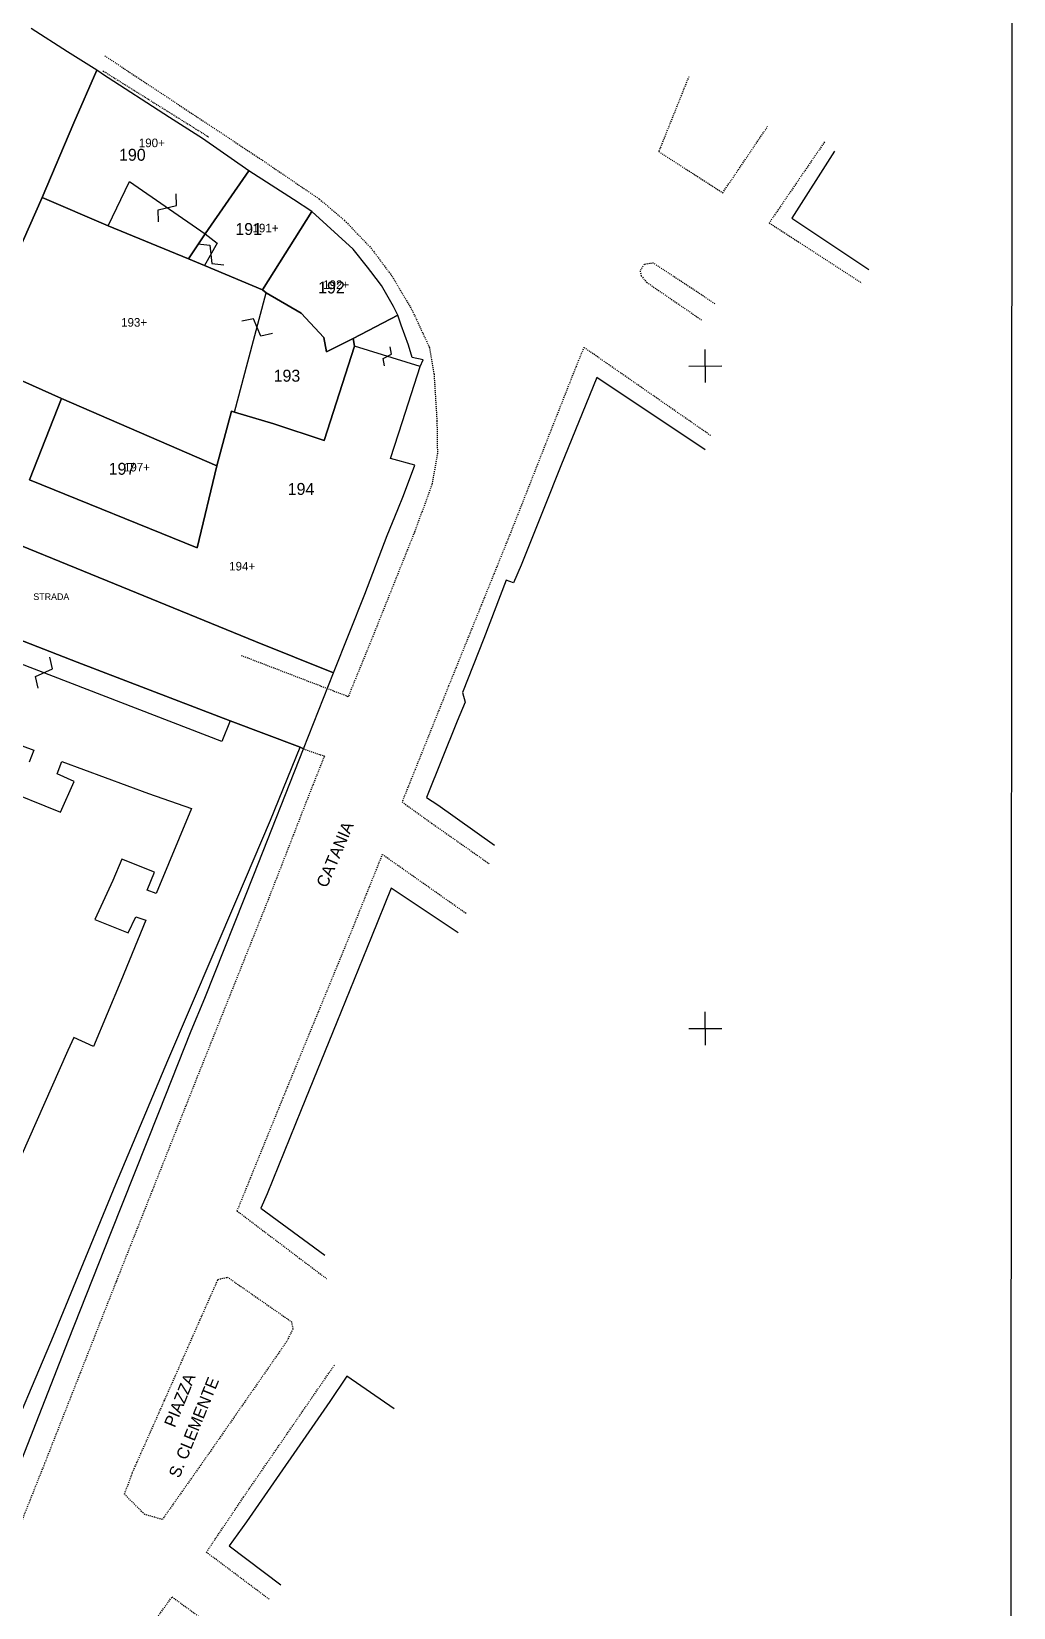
# Model space of a CAD drawing. Header units: metres. Extents: x 48717 to 49347, y 45758 to 46713.
# Drawn here: x 49198.3 to 49346.5, y 46112.6 to 46350.4 of the extents above; entities that cross this region are included whole.
import ezdxf

# ---------------------------------------------------------------- set-up
doc = ezdxf.new("R2010")
doc.units = ezdxf.units.M
for name, pattern in [('CONTINUA', [0]), ('TRATTEGGIATA5', [0.3, 0.15, -0.15]), ('TRATTO-PUNTO', [0.4, 0.15, -0.125, 0, -0.125])]:
    doc.linetypes.add(name, pattern=pattern)
for name, color, linetype in [('CONFINE', 3, 'CONTINUA'), ('FABBRICATI', 1, 'CONTINUA'), ('LINEEVARIE', 6, 'CONTINUA'), ('PARTICELLE', 7, 'CONTINUA'), ('SIMBOLI', 6, 'CONTINUA'), ('STRADE', 8, 'CONTINUA'), ('TESTI', 3, 'CONTINUA')]:
    doc.layers.add(name, color=color, linetype=linetype)

# ---------------------------------------------------------------- blocks, each defined once
blk = doc.blocks.new('9', base_point=(2.5, 2.5))
at = {"layer": 'SIMBOLI'}
for p, q in [((1, 2.5), (2, 3)), ((2, 3), (3, 2)), ((3, 2), (4, 2.5))]:
    blk.add_line(p, q, dxfattribs=at)
blk = doc.blocks.new('14', base_point=(2.5, 2.5))
at = {"layer": 'SIMBOLI'}
for p, q in [((0, 2.5), (1.5, 3.5)), ((1.5, 3.5), (3.5, 1.5)), ((3.5, 1.5), (5, 2.5))]:
    blk.add_line(p, q, dxfattribs=at)
blk = doc.blocks.new('3', base_point=(2.5, 2.5))
at = {"layer": 'SIMBOLI'}
for p, q in [((2.5, 0), (2.5, 5)), ((0, 2.5), (5, 2.5))]:
    blk.add_line(p, q, dxfattribs=at)

msp = doc.modelspace()

# ---------------------------------------------------------------- linework, layer by layer
at = {"layer": 'CONFINE'}
msp.add_lwpolyline([(49196.822, 46134.901), (49203.891, 46152.951), (49210.252, 46169.054), (49217.525, 46187.285), (49222.407, 46199.596), (49224.453, 46204.525), (49231.868, 46223.148), (49239.342, 46242.185), (49243.889, 46253.638), (49248.598, 46265.511), (49252.001, 46274.379), (49253.594, 46278.287), (49254.43, 46280.414), (49254.43, 46280.414), (49256.142, 46284.996), (49252.486, 46285.992), (49254.299, 46291.601), (49256.969, 46299.868), (49257.397, 46300.91), (49255.751, 46301.245), (49255.21, 46303.119), (49254.109, 46306.117), (49253.566, 46307.616), (49252.953, 46308.949), (49251.144, 46312.109), (49249.535, 46314.225), (49249.006, 46314.886), (49246.837, 46317.587), (49240.618, 46323.258), (49237.846, 46325.075), (49231.101, 46329.437), (49224.086, 46334.297), (49219.107, 46337.451), (49209.04, 46344.012), (49208.805, 46344.164), (49208.151, 46344.592), (49203.758, 46347.364), (49198.247, 46350.894)], dxfattribs=at)
at = {"layer": 'FABBRICATI'}
for points in [[(49204.712, 46336.647), (49199.891, 46325.381), (49209.892, 46321.126), (49213.092, 46327.79), (49224.51, 46319.887), (49231.101, 46329.437), (49224.086, 46334.297), (49219.107, 46337.451), (49209.04, 46344.012), (49208.805, 46344.164), (49208.151, 46344.592), (49204.712, 46336.647)], [(49226.326, 46318.501), (49224.409, 46315.114), (49233.174, 46311.445), (49240.618, 46323.258), (49237.846, 46325.075), (49231.101, 46329.437), (49224.51, 46319.887), (49226.326, 46318.501)], [(49194.352, 46312.844), (49189.216, 46301.116), (49202.81, 46295.065), (49226.256, 46284.888), (49228.464, 46293.143), (49228.944, 46292.973), (49230.956, 46300.574), (49233.73, 46310.987), (49233.174, 46311.445), (49224.409, 46315.114), (49222.019, 46316.126), (49209.892, 46321.126), (49199.891, 46325.381), (49194.352, 46312.844)], [(49233.174, 46311.445), (49233.73, 46310.987), (49239.012, 46307.946), (49242.433, 46304.259), (49242.812, 46302.085), (49246.86, 46304.088), (49253.566, 46307.616), (49252.953, 46308.949), (49251.144, 46312.109), (49249.535, 46314.225), (49249.006, 46314.886), (49246.837, 46317.587), (49240.618, 46323.258), (49233.174, 46311.445)], [(49202.81, 46295.065), (49197.988, 46282.799), (49223.281, 46272.519), (49226.256, 46284.888), (49202.81, 46295.065)]]:
    msp.add_lwpolyline(points, close=True, dxfattribs=at)
for points in [[(49189.618, 46275.719), (49210.839, 46267.097), (49232.1, 46258.387), (49243.889, 46253.638), (49248.598, 46265.511), (49252.001, 46274.379), (49253.594, 46278.287), (49254.43, 46280.414), (49256.142, 46284.996), (49252.486, 46285.992), (49254.299, 46291.601), (49256.969, 46299.868), (49247.057, 46302.947), (49242.489, 46288.697), (49242.489, 46288.697), (49234.864, 46291.217), (49228.944, 46292.973), (49228.464, 46293.143), (49226.256, 46284.888), (49223.281, 46272.519), (49197.988, 46282.799), (49202.81, 46295.065), (49189.216, 46301.116)], [(49193.645, 46134.64), (49201.62, 46153.58), (49211.038, 46176.469), (49218.869, 46195.159), (49229.277, 46219.51), (49234.376, 46231.413), (49238.858, 46242.41), (49228.274, 46246.413), (49227.051, 46243.306), (49173.313, 46264.031)], [(49177.992, 46249.646), (49198.675, 46241.983), (49197.969, 46240.145)], [(49193.426, 46236.344), (49202.654, 46232.623), (49204.716, 46237.259), (49202.173, 46238.383), (49202.902, 46240.277), (49215.965, 46235.422), (49222.471, 46233.15), (49217.126, 46220.318), (49215.766, 46220.821), (49216.854, 46223.581), (49211.913, 46225.502), (49210.554, 46222.307), (49207.88, 46216.435), (49212.878, 46214.398), (49214.053, 46216.83), (49215.566, 46216.298), (49211.765, 46207.133), (49207.683, 46197.255), (49204.67, 46198.589), (49203.784, 46196.638), (49196.665, 46180.503)]]:
    msp.add_lwpolyline(points, dxfattribs=at)
at = {"layer": 'LINEEVARIE', "color": 2}
msp.add_lwpolyline([(48717.314, 46712.83), (49346.508, 46712.883), (49345.843, 45758.322), (48717.058, 45757.973), (48717.314, 46712.83)], dxfattribs=at)
at = {"layer": 'LINEEVARIE', "linetype": 'TRATTEGGIATA5'}
for points in [[(49209.357, 46346.774), (49233.16, 46331), (49241.76, 46325.142), (49245.558, 46321.926), (49249.55, 46317.753), (49252.715, 46313.511), (49255.749, 46308.376), (49258.359, 46302.742), (49259.05, 46298.737), (49259.49, 46291.607), (49259.564, 46286.753), (49258.739, 46282.05), (49256.081, 46274.83), (49249.734, 46258.949), (49246.102, 46250.041), (49229.867, 46256.282)], [(49297.499, 46343.619), (49292.967, 46332.308), (49302.63, 46326.11), (49309.393, 46336.094)], [(49317.988, 46333.77), (49309.64, 46321.549), (49314.049, 46318.691), (49323.644, 46312.448)], [(49301.451, 46309.346), (49292.156, 46315.494), (49290.782, 46315.281), (49290.146, 46314.325), (49290.307, 46313.579), (49291.156, 46312.575), (49299.495, 46306.85)], [(49300.795, 46289.471), (49281.677, 46302.767), (49280.41, 46299.694), (49270.747, 46275.141), (49261.26, 46251.684), (49254.232, 46234.158), (49258.693, 46230.943), (49267.368, 46224.84)], [(49239.342, 46242.184), (49242.501, 46241.082), (49240.264, 46235.451), (49234.02, 46219.406), (49223.22, 46192.407), (49211.105, 46161.839), (49200.259, 46134.278), (49188.529, 46104.819), (49182.356, 46089.66), (49167.395, 46095.782), (49120.567, 46115.191), (49113.169, 46118.375)], [(49263.884, 46217.325), (49251.243, 46226.242), (49246.549, 46214.574), (49236.239, 46189.489), (49229.314, 46172.441), (49238.714, 46165.315), (49242.824, 46162.22)], [(49212.35, 46129.705), (49213.556, 46132.981), (49218.343, 46143.767), (49226.445, 46162.089), (49227.883, 46162.431), (49237.521, 46155.718), (49237.744, 46154.609), (49236.809, 46152.721), (49224.514, 46135.016), (49218.051, 46125.859), (49215.395, 46126.619), (49212.398, 46129.594)], [(49234.171, 46113.822), (49224.695, 46120.924), (49230.321, 46129.274), (49244.075, 46149.248)], [(49209.775, 46077.012), (49198.36, 46084.991), (49212.709, 46104.737), (49219.514, 46114.187), (49228.874, 46107.306)]]:
    msp.add_lwpolyline(points, dxfattribs=at)
at = {"layer": 'LINEEVARIE', "linetype": 'TRATTO-PUNTO'}
msp.add_lwpolyline([(49209.082, 46344.495), (49225.046, 46334.524)], dxfattribs=at)
at = {"layer": 'LINEEVARIE'}
for points in [[(49319.489, 46332.38), (49313.07, 46322.268), (49324.689, 46314.522)], [(49299.99, 46287.291), (49283.612, 46298.245), (49278.171, 46284.887), (49275.729, 46278.69), (49272.209, 46269.914), (49271.072, 46267.235), (49269.927, 46267.637), (49266.582, 46258.831), (49263.344, 46250.691), (49263.746, 46249.234), (49262.555, 46246.368), (49257.919, 46234.812), (49259.638, 46233.706), (49268.166, 46227.659)], [(49262.703, 46214.407), (49252.607, 46221.165), (49249.596, 46213.82), (49244.39, 46200.9), (49238.991, 46187.676), (49233.846, 46175.032), (49232.933, 46172.833), (49242.594, 46165.758)], [(49253.057, 46142.577), (49245.906, 46147.503), (49243.32, 46143.646), (49230.739, 46125.488), (49228.137, 46121.891), (49235.935, 46116.02)]]:
    msp.add_lwpolyline(points, dxfattribs=at)
at = {"layer": 'PARTICELLE'}
for points in [[(49204.712, 46336.647), (49199.891, 46325.381), (49209.892, 46321.126), (49222.019, 46316.126), (49224.51, 46319.887), (49231.101, 46329.437), (49224.086, 46334.297), (49219.107, 46337.451), (49209.04, 46344.012), (49208.805, 46344.164), (49208.151, 46344.592), (49204.712, 46336.647)], [(49222.019, 46316.126), (49224.409, 46315.114), (49233.174, 46311.445), (49240.618, 46323.258), (49237.846, 46325.075), (49231.101, 46329.437), (49224.51, 46319.887), (49222.019, 46316.126)], [(49194.352, 46312.844), (49189.216, 46301.116), (49202.81, 46295.065), (49226.256, 46284.888), (49228.464, 46293.143), (49228.944, 46292.973), (49234.864, 46291.217), (49242.489, 46288.697), (49247.057, 46302.947), (49246.86, 46304.088), (49242.812, 46302.085), (49242.433, 46304.259), (49239.012, 46307.946), (49233.73, 46310.987), (49233.174, 46311.445), (49224.409, 46315.114), (49222.019, 46316.126), (49209.892, 46321.126), (49199.891, 46325.381), (49194.352, 46312.844)], [(49249.006, 46314.886), (49246.837, 46317.587), (49240.618, 46323.258), (49233.174, 46311.445), (49233.73, 46310.987), (49239.012, 46307.946), (49242.433, 46304.259), (49242.812, 46302.085), (49246.86, 46304.088), (49253.566, 46307.616), (49252.953, 46308.949), (49251.144, 46312.109), (49249.535, 46314.225), (49249.006, 46314.886)], [(49202.81, 46295.065), (49197.988, 46282.799), (49223.281, 46272.519), (49226.256, 46284.888), (49202.81, 46295.065)]]:
    msp.add_lwpolyline(points, close=True, dxfattribs=at)
for points in [[(49189.618, 46275.719), (49210.839, 46267.097), (49232.1, 46258.387), (49243.889, 46253.638), (49248.598, 46265.511), (49252.001, 46274.379), (49253.594, 46278.287), (49254.43, 46280.414), (49256.142, 46284.996), (49252.486, 46285.992), (49254.299, 46291.601), (49256.969, 46299.868), (49257.397, 46300.91), (49255.751, 46301.245), (49255.21, 46303.119), (49254.109, 46306.117), (49253.566, 46307.616), (49246.86, 46304.088), (49247.057, 46302.947), (49242.489, 46288.697), (49234.864, 46291.217), (49234.864, 46291.217), (49228.944, 46292.973), (49228.464, 46293.143), (49226.256, 46284.888), (49223.281, 46272.519), (49197.988, 46282.799), (49202.81, 46295.065), (49189.216, 46301.116)], [(49196.822, 46134.901), (49203.891, 46152.951), (49210.252, 46169.054), (49217.525, 46187.285), (49222.407, 46199.596), (49224.453, 46204.525), (49231.868, 46223.148), (49239.342, 46242.184), (49238.858, 46242.41), (49228.274, 46246.413), (49226.558, 46247.045), (49205.2, 46255.246), (49192.096, 46260.319)]]:
    msp.add_lwpolyline(points, dxfattribs=at)
at = {"layer": 'STRADE'}
for points in [[(49194.352, 46312.844), (49199.891, 46325.381), (49204.712, 46336.647), (49208.151, 46344.592), (49203.758, 46347.364), (49198.247, 46350.894)], [(49192.096, 46260.319), (49205.2, 46255.246), (49226.558, 46247.045), (49228.274, 46246.413), (49238.858, 46242.41), (49239.342, 46242.184), (49243.889, 46253.638), (49232.1, 46258.387), (49210.839, 46267.097), (49189.618, 46275.719)]]:
    msp.add_lwpolyline(points, dxfattribs=at)

# ---------------------------------------------------------------- block references
at = {"layer": 'SIMBOLI'}
for name, p, rotation in [('14', (49218.8, 46323.839), 57.988), ('14', (49225.367, 46316.809), -39.136), ('14', (49232.342, 46305.78), 157.862), ('9', (49252.013, 46301.407), 72.771), ('3', (49300.007, 46299.969), 0.401), ('14', (49200.183, 46253.668), 69.734), ('3', (49299.994, 46199.962), 0.401)]:
    msp.add_blockref(name, p, dxfattribs=dict(at, rotation=rotation))

# ---------------------------------------------------------------- texts
at = {"layer": 'FABBRICATI', "color": 7}
for s, p in [('190+', (49214.5, 46332.981)), ('191+', (49231.659, 46320.126)), ('192+', (49242.321, 46311.59)), ('193+', (49211.829, 46305.89)), ('197+', (49212.258, 46284.04)), ('194+', (49228.138, 46269.092))]:
    msp.add_text(s, height=1.3, dxfattribs=at).set_placement(p)
at = {"layer": 'PARTICELLE', "color": 7}
for s, p in [('190', (49211.514, 46330.937)), ('191', (49229.069, 46319.729)), ('192', (49241.561, 46310.906)), ('193', (49234.846, 46297.589)), ('197', (49209.946, 46283.541)), ('194', (49236.972, 46280.499))]:
    msp.add_text(s, height=1.8, dxfattribs=at).set_placement(p)
at = {"layer": 'STRADE', "color": 7}
msp.add_text('STRADA', height=1, dxfattribs=at).set_placement((49198.579, 46264.642))
at = {"layer": 'TESTI', "color": 3}
for s, rotation, p in [('CATANIA', 66.926, (49242.877, 46221.088)), ('PIAZZA', 67.901, (49219.925, 46139.625)), ('S. CLEMENTE', 67.901, (49220.613, 46131.992))]:
    msp.add_text(s, height=1.8, rotation=rotation, dxfattribs=at).set_placement(p)

doc.saveas('drawing.dxf')
